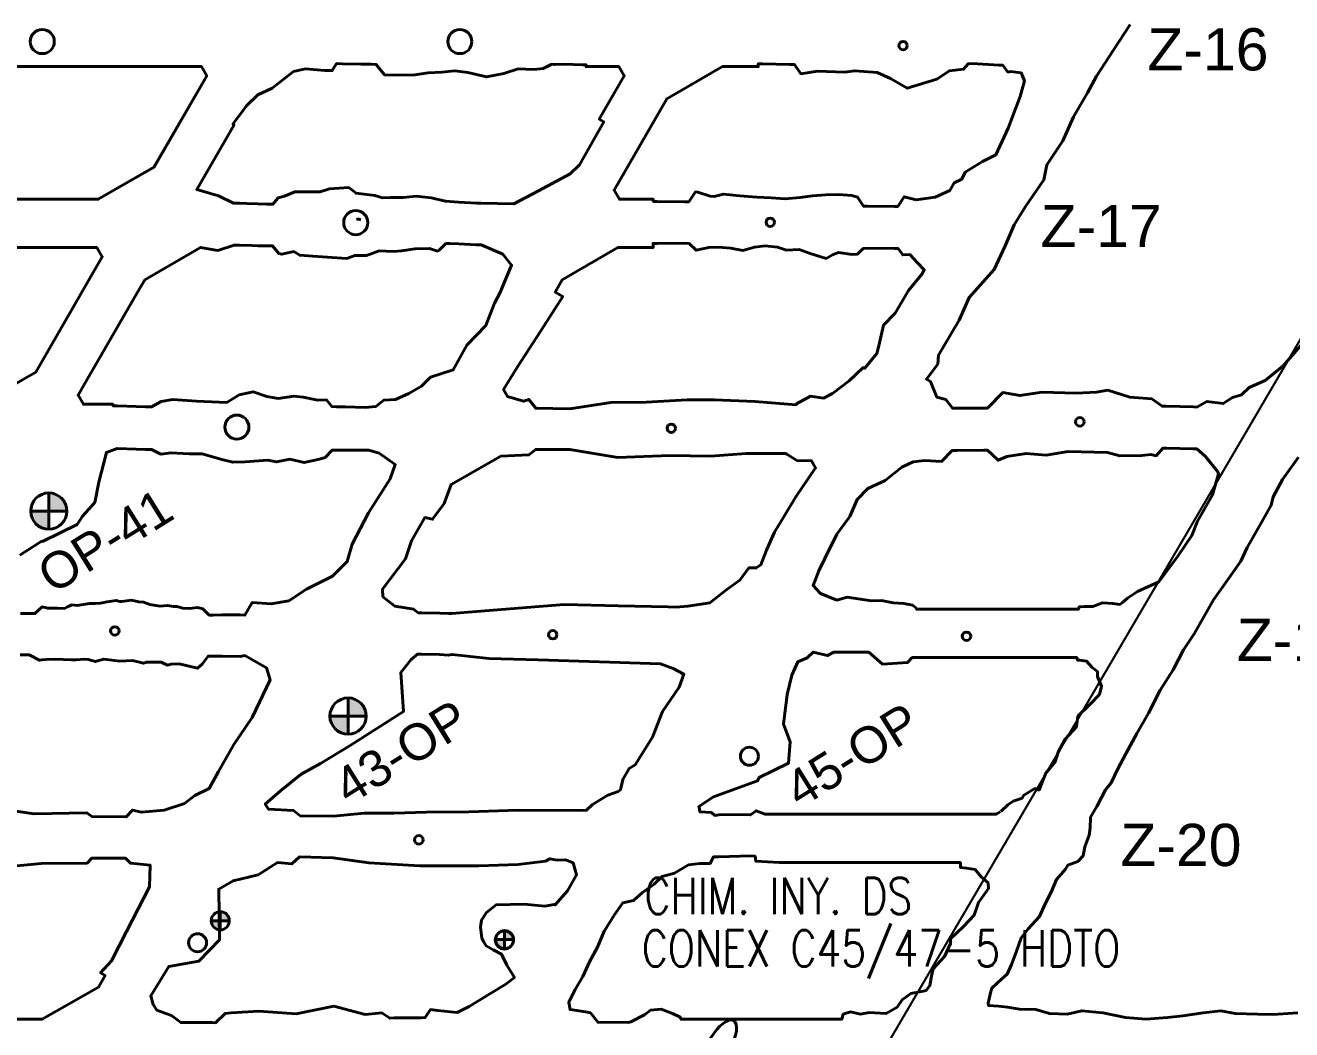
# Model space of a CAD drawing. Header units: millimetres. Extents: x -28 to 1943, y -5245 to 2752.
# Drawn here: x 1528 to 1633.1, y 221.9 to 305.2 of the extents above; entities that cross this region are included whole.
import ezdxf
from ezdxf.enums import TextEntityAlignment as Align

# ---------------------------------------------------------------- set-up
doc = ezdxf.new("R2010")
doc.units = ezdxf.units.MM
doc.linetypes.add('DASHEDX2', pattern=[1.5, 1, -0.5])
doc.layers.add('167', color=10, linetype='Continuous')
doc.styles.add('1-1500', font='romans.shx', dxfattribs={"width": 0.8, "height": 3.75})
doc.styles.add('DG-T1-473 TO 560$0$Standard', font='arial.ttf')

msp = doc.modelspace()

# ---------------------------------------------------------------- hatches: boundary and pattern name
at = {"linetype": 'Continuous', "lineweight": 40}
h = msp.add_hatch(color=7, dxfattribs=at)
h.paths.add_polyline_path([(1531.48, 264.893, 0.4142136), (1529.98, 266.393), (1529.98, 264.893)])
h.paths.add_polyline_path([(1529.98, 264.893), (1528.48, 264.893, 0.4142136), (1529.98, 263.393)])
h = msp.add_hatch(color=7, dxfattribs=at)
h.paths.add_polyline_path([(1556.306, 247.893, 0.4142136), (1554.806, 249.393), (1554.806, 247.893)])
h.paths.add_polyline_path([(1554.806, 247.893), (1553.306, 247.893, 0.4142136), (1554.806, 246.393)])
h = msp.add_hatch(color=3, dxfattribs=at)
h.paths.add_polyline_path([(1544.959, 230.913, 0.4142136), (1544.209, 231.663), (1544.209, 230.913)])
h.paths.add_polyline_path([(1543.459, 230.913, 0.4142136), (1544.209, 230.163), (1544.209, 230.913)])
h = msp.add_hatch(color=3, dxfattribs=at)
h.paths.add_polyline_path([(1544.959, 230.913, 0.4142136), (1544.209, 231.663), (1544.209, 230.913)])
h.paths.add_polyline_path([(1543.459, 230.913, 0.4142136), (1544.209, 230.163), (1544.209, 230.913)])
at = {"lineweight": 40}
h = msp.add_hatch(color=7, dxfattribs=at)
h.paths.add_polyline_path([(1568.544, 229.356, 0.4142136), (1567.794, 230.106), (1567.794, 229.356)])
h.paths.add_polyline_path([(1567.044, 229.356, 0.4142136), (1567.794, 228.606), (1567.794, 229.356)])

# ---------------------------------------------------------------- linework, layer by layer
at = {"color": 7, "linetype": 'Continuous', "lineweight": 40}
for p, q in [((1516.578, 301.748), (1537.343, 301.748)), ((1516.578, 301.748), (1537.343, 301.748)), ((1537.343, 301.748), (1542.641, 301.748)), ((1537.343, 301.748), (1542.641, 301.748)), ((1542.641, 301.748), (1543.081, 300.985)), ((1542.641, 301.748), (1543.081, 300.985)), ((1577.282, 301.748), (1577.722, 300.985)), ((1577.282, 301.748), (1577.722, 300.985)), ((1585.863, 301.748), (1581.241, 299.08)), ((1585.863, 301.748), (1581.241, 299.08)), ((1543.081, 300.987), (1538.712, 293.418)), ((1543.081, 300.987), (1538.712, 293.418)), ((1581.241, 299.08), (1576.871, 291.511)), ((1581.241, 299.08), (1576.871, 291.511)), ((1534.09, 290.75), (1538.712, 293.418)), ((1534.09, 290.75), (1538.712, 293.418)), ((1534.09, 290.748), (1538.712, 293.416)), ((1534.09, 290.748), (1538.712, 293.416)), ((1577.312, 290.75), (1576.871, 291.513)), ((1577.312, 290.75), (1576.871, 291.513)), ((1577.312, 290.748), (1576.871, 291.511)), ((1577.312, 290.748), (1576.871, 291.511)), ((1511.228, 290.748), (1534.09, 290.748)), ((1511.228, 290.748), (1534.09, 290.748)), ((1529.98, 263.393), (1529.98, 266.393)), ((1529.98, 263.393), (1529.98, 266.393)), ((1528.48, 264.893), (1531.48, 264.893)), ((1528.48, 264.893), (1531.48, 264.893)), ((1554.806, 246.393), (1554.806, 249.393)), ((1554.806, 246.393), (1554.806, 249.393)), ((1553.306, 247.893), (1556.306, 247.893)), ((1553.306, 247.893), (1556.306, 247.893))]:
    msp.add_line(p, q, dxfattribs=at)
at = {"color": 3, "lineweight": 40}
msp.add_line((1544.209, 230.163), (1544.209, 231.663), dxfattribs=at)
msp.add_line((1544.209, 230.163), (1544.209, 231.663), dxfattribs=at)
at = {"color": 3, "linetype": 'Continuous', "lineweight": 40}
msp.add_line((1543.459, 230.913), (1544.959, 230.913), dxfattribs=at)
msp.add_line((1543.459, 230.913), (1544.959, 230.913), dxfattribs=at)
at = {"color": 7, "lineweight": 40}
for p, q in [((1567.794, 228.606), (1567.794, 230.106)), ((1567.794, 228.606), (1567.794, 230.106)), ((1567.044, 229.356), (1568.544, 229.356)), ((1567.044, 229.356), (1568.544, 229.356))]:
    msp.add_line(p, q, dxfattribs=at)
at = {"color": 252, "linetype": 'DASHEDX2', "lineweight": 15, "ltscale": 2}
msp.add_lwpolyline([(1733.274, 305.715, -0.0000028), (1749.742, 297.605), (1750.366, 298.769), (1751.6, 298.108), (1750.998, 296.986, -0.0000018), (1761.824, 291.654, -0.1479161), (1769.017, 284.934), (1770.182, 285.547), (1770.834, 284.309), (1769.669, 283.695, -0.2291375), (1769.563, 268.892, -0.0000007), (1767.884, 265.483), (1769.055, 264.906), (1768.437, 263.65), (1767.266, 264.227, -0.0000021), (1761.619, 252.762)], format="xyb", dxfattribs=at)
at = {"lineweight": 40}
for points in [[(1619.689, 305.25), (1618.283, 303.089), (1616.88, 300.966), (1616.135, 299.586), (1614.985, 297.58), (1614.094, 295.589), (1612.766, 293.593), (1612.536, 292.36), (1610.994, 290.138), (1610.06, 288.626), (1609.321, 286.89), (1608.4, 284.915), (1606.338, 282.611), (1605.491, 280.727), (1603.782, 277.815), (1603.728, 277.084), (1602.787, 275.841), (1603.121, 275.649), (1603.641, 274.339), (1604.392, 274.15), (1604.948, 273.414), (1605.274, 273.425), (1607.525, 273.429), (1607.864, 273.427), (1609.119, 274.715), (1610.535, 274.462), (1612.378, 274.749), (1615.194, 274.665), (1616.904, 274.742), (1617.833, 274.904), (1619.654, 274.346), (1621.48, 274.186), (1622.351, 273.585), (1622.666, 273.591), (1624.933, 273.537), (1625.202, 273.516), (1626.045, 273.986), (1627.406, 273.809), (1628.179, 274.298), (1628.932, 274.537), (1629.553, 275.152), (1630.879, 275.711), (1632.363, 276.948), (1633.85, 278.626)], [(1619.689, 305.25), (1618.283, 303.089), (1616.88, 300.966), (1616.135, 299.586), (1614.985, 297.58), (1614.094, 295.589), (1612.766, 293.593), (1612.536, 292.36), (1610.994, 290.138), (1610.06, 288.626), (1609.321, 286.89), (1608.4, 284.915), (1606.338, 282.611), (1605.491, 280.727), (1603.782, 277.815), (1603.728, 277.084), (1602.787, 275.841), (1603.121, 275.649), (1603.641, 274.339), (1604.392, 274.15), (1604.948, 273.414), (1605.274, 273.425), (1607.525, 273.429), (1607.864, 273.427), (1609.119, 274.715), (1610.535, 274.462), (1612.378, 274.749), (1615.194, 274.665), (1616.904, 274.742), (1617.833, 274.904), (1619.654, 274.346), (1621.48, 274.186), (1622.351, 273.585), (1622.666, 273.591), (1624.933, 273.537), (1625.202, 273.516), (1626.045, 273.986), (1627.406, 273.809), (1628.179, 274.298), (1628.932, 274.537), (1629.553, 275.152), (1630.879, 275.711), (1632.363, 276.948), (1633.85, 278.626)], [(1511.959, 299.081), (1516.581, 301.75), (1542.644, 301.75), (1543.081, 300.987), (1542.393, 299.795), (1538.71, 293.415), (1534.09, 290.748), (1511.228, 290.748)], [(1511.959, 299.081), (1516.581, 301.75), (1542.644, 301.75), (1543.081, 300.987), (1542.393, 299.795), (1538.71, 293.415), (1534.09, 290.748), (1511.228, 290.748)], [(1571.9, 301.938), (1572, 301.938), (1572.74, 301.94), (1574.247, 301.905), (1574.551, 301.903), (1574.551, 301.748), (1577.282, 301.748), (1577.722, 300.985), (1575.643, 297.384), (1576.012, 297.171), (1573.993, 293.611), (1573.222, 292.845), (1570.615, 291.459), (1568.561, 290.36), (1565.849, 290.432), (1565.588, 290.432), (1565.488, 290.434), (1563.976, 290.51), (1563.249, 290.557), (1562.88, 290.582), (1561.697, 290.875), (1560.454, 290.997), (1559.399, 290.886), (1558.3, 290.896), (1557.675, 290.88), (1557.041, 291.074), (1555.48, 291.247), (1554.861, 291.723), (1553.271, 291.607), (1552.504, 291.373), (1550.39, 291.377), (1549.538, 291.009), (1548.999, 290.876), (1548.554, 290.332), (1548.053, 290.353), (1547.299, 290.374), (1546.414, 290.408), (1545.792, 290.432), (1545.317, 290.43), (1544.057, 291.033), (1542.262, 291.566), (1545.351, 296.917), (1545.251, 296.975), (1546.384, 298.484), (1547.313, 299.419), (1548.52, 299.966), (1550.282, 301.356), (1551.274, 301.566), (1552.894, 301.435), (1553.501, 301.427), (1553.85, 302), (1554.355, 301.99), (1555.876, 301.964), (1556.616, 301.957), (1556.716, 301.958), (1557.129, 301.931), (1557.841, 301.069), (1558.933, 301.052), (1560.358, 301.065), (1561.448, 301.243), (1562.58, 301.301), (1563.666, 301.391), (1564.741, 301.249), (1566.29, 300.899), (1567.728, 301.18), (1568.928, 301.559), (1570.222, 301.51), (1570.989, 301.59), (1571.7, 301.945), (1571.9, 301.938)], [(1571.9, 301.938), (1572, 301.938), (1572.74, 301.94), (1574.247, 301.905), (1574.551, 301.903), (1574.551, 301.748), (1577.282, 301.748), (1577.722, 300.985), (1575.643, 297.384), (1576.012, 297.171), (1573.993, 293.611), (1573.222, 292.845), (1570.615, 291.459), (1568.561, 290.36), (1565.849, 290.432), (1565.588, 290.432), (1565.488, 290.434), (1563.976, 290.51), (1563.249, 290.557), (1562.88, 290.582), (1561.697, 290.875), (1560.454, 290.997), (1559.399, 290.886), (1558.3, 290.896), (1557.675, 290.88), (1557.041, 291.074), (1555.48, 291.247), (1554.861, 291.723), (1553.271, 291.607), (1552.504, 291.373), (1550.39, 291.377), (1549.538, 291.009), (1548.999, 290.876), (1548.554, 290.332), (1548.053, 290.353), (1547.299, 290.374), (1546.414, 290.408), (1545.792, 290.432), (1545.317, 290.43), (1544.057, 291.033), (1542.262, 291.566), (1545.351, 296.917), (1545.251, 296.975), (1546.384, 298.484), (1547.313, 299.419), (1548.52, 299.966), (1550.282, 301.356), (1551.274, 301.566), (1552.894, 301.435), (1553.501, 301.427), (1553.85, 302), (1554.355, 301.99), (1555.876, 301.964), (1556.616, 301.957), (1556.716, 301.958), (1557.129, 301.931), (1557.841, 301.069), (1558.933, 301.052), (1560.358, 301.065), (1561.448, 301.243), (1562.58, 301.301), (1563.666, 301.391), (1564.741, 301.249), (1566.29, 300.899), (1567.728, 301.18), (1568.928, 301.559), (1570.222, 301.51), (1570.989, 301.59), (1571.7, 301.945), (1571.9, 301.938)], [(1610.558, 299.274), (1610.919, 300.58), (1610.645, 301.227), (1609.746, 301.343), (1609.545, 301.295), (1609.122, 301.86), (1608.813, 301.868), (1606.57, 301.994), (1606.259, 301.99), (1605.861, 301.533), (1604.695, 301.41), (1603.641, 300.704), (1601.175, 299.954), (1599.814, 300.758), (1598.697, 301.272), (1596.855, 301.406), (1595.992, 301.301), (1593.743, 301.368), (1592.367, 301.161), (1591.847, 301.914), (1591.461, 301.916), (1589.227, 301.975), (1588.828, 301.983), (1588.828, 301.748), (1585.863, 301.748), (1581.241, 299.08), (1576.871, 291.511), (1577.312, 290.748), (1580.119, 290.748), (1580.119, 290.565), (1580.455, 290.553), (1582.707, 290.542), (1583.07, 290.546), (1583.624, 291.365), (1583.824, 291.343), (1584.853, 291.001), (1585.167, 290.983), (1585.949, 291.183), (1587.313, 291.047), (1588.721, 290.925), (1589.915, 290.863), (1591.074, 290.774), (1592.319, 290.885), (1593.347, 291.042), (1594.436, 291.116), (1595.507, 291.141), (1596.601, 291.065), (1597.075, 290.924), (1597.571, 290.17), (1597.898, 290.173), (1600.14, 290.145), (1600.415, 290.155), (1600.948, 290.952), (1601.922, 290.714), (1603.51, 290.933), (1604.725, 291.489), (1605.094, 292.118), (1605.708, 292.419), (1606.011, 293.002), (1607.448, 293.881), (1608.532, 294.44), (1609.576, 296.64), (1610.558, 299.274)], [(1610.558, 299.274), (1610.919, 300.58), (1610.645, 301.227), (1609.746, 301.343), (1609.545, 301.295), (1609.122, 301.86), (1608.813, 301.868), (1606.57, 301.994), (1606.259, 301.99), (1605.861, 301.533), (1604.695, 301.41), (1603.641, 300.704), (1601.175, 299.954), (1599.814, 300.758), (1598.697, 301.272), (1596.855, 301.406), (1595.992, 301.301), (1593.743, 301.368), (1592.367, 301.161), (1591.847, 301.914), (1591.461, 301.916), (1589.227, 301.975), (1588.828, 301.983), (1588.828, 301.748), (1585.863, 301.748), (1581.241, 299.08), (1576.871, 291.511), (1577.312, 290.748), (1580.119, 290.748), (1580.119, 290.565), (1580.455, 290.553), (1582.707, 290.542), (1583.07, 290.546), (1583.624, 291.365), (1583.824, 291.343), (1584.853, 291.001), (1585.167, 290.983), (1585.949, 291.183), (1587.313, 291.047), (1588.721, 290.925), (1589.915, 290.863), (1591.074, 290.774), (1592.319, 290.885), (1593.347, 291.042), (1594.436, 291.116), (1595.507, 291.141), (1596.601, 291.065), (1597.075, 290.924), (1597.571, 290.17), (1597.898, 290.173), (1600.14, 290.145), (1600.415, 290.155), (1600.948, 290.952), (1601.922, 290.714), (1603.51, 290.933), (1604.725, 291.489), (1605.094, 292.118), (1605.708, 292.419), (1606.011, 293.002), (1607.448, 293.881), (1608.532, 294.44), (1609.576, 296.64), (1610.558, 299.274)], [(1537.94, 284.08), (1537.308, 282.985), (1532.893, 275.338), (1532.416, 274.512), (1532.857, 273.748), (1535.307, 273.748), (1535.307, 273.619), (1535.646, 273.607), (1535.307, 273.619), (1535.646, 273.607), (1537.236, 273.556), (1537.997, 273.534), (1538.505, 273.53), (1539.31, 273.985), (1540.262, 274.157), (1542.222, 274.007), (1544.763, 273.905), (1545.784, 274.523), (1546.942, 274.766), (1548.065, 274.405), (1548.999, 274.23), (1550.314, 274.415), (1551.084, 274.334), (1552.287, 274.079), (1553.02, 274.104), (1553.462, 273.551), (1553.851, 273.545), (1554.595, 273.527), (1556.213, 273.492), (1557.105, 273.553), (1557.783, 274.099), (1558.735, 274.136), (1559.85, 274.653), (1560.893, 275.236), (1561.651, 276.002), (1563.535, 276.592), (1564.663, 278.661), (1566.23, 280.29), (1566.967, 282.143), (1567.387, 282.953), (1568.371, 285.284), (1567.641, 286.204), (1565.858, 286.972), (1565.521, 286.959), (1565.421, 286.961), (1564.005, 287.045), (1563.258, 287.083), (1562.924, 287.074), (1562.372, 286.515), (1562.214, 286.454), (1561.565, 286.675), (1561.564, 286.676), (1560.371, 286.63), (1559.228, 286.469), (1558.554, 286.429), (1557.401, 286.481), (1556.34, 286.087), (1555.372, 286.095), (1554.704, 285.849), (1551.876, 286.03), (1550.795, 286.109), (1550.323, 286.415), (1549.309, 286.195), (1549.067, 286.24), (1548.552, 286.878), (1548.042, 286.876), (1547.316, 286.9), (1546.856, 286.908), (1545.815, 286.948), (1545.352, 286.952), (1543.993, 286.51), (1542.562, 286.75), (1537.94, 284.081)], [(1537.94, 284.08), (1537.308, 282.985), (1532.893, 275.338), (1532.416, 274.512), (1532.857, 273.748), (1535.307, 273.748), (1535.307, 273.619), (1535.646, 273.607), (1535.307, 273.619), (1535.646, 273.607), (1537.236, 273.556), (1537.997, 273.534), (1538.505, 273.53), (1539.31, 273.985), (1540.262, 274.157), (1542.222, 274.007), (1544.763, 273.905), (1545.784, 274.523), (1546.942, 274.766), (1548.065, 274.405), (1548.999, 274.23), (1550.314, 274.415), (1551.084, 274.334), (1552.287, 274.079), (1553.02, 274.104), (1553.462, 273.551), (1553.851, 273.545), (1554.595, 273.527), (1556.213, 273.492), (1557.105, 273.553), (1557.783, 274.099), (1558.735, 274.136), (1559.85, 274.653), (1560.893, 275.236), (1561.651, 276.002), (1563.535, 276.592), (1564.663, 278.661), (1566.23, 280.29), (1566.967, 282.143), (1567.387, 282.953), (1568.371, 285.284), (1567.641, 286.204), (1565.858, 286.972), (1565.521, 286.959), (1565.421, 286.961), (1564.005, 287.045), (1563.258, 287.083), (1562.924, 287.074), (1562.372, 286.515), (1562.214, 286.454), (1561.565, 286.675), (1561.564, 286.676), (1560.371, 286.63), (1559.228, 286.469), (1558.554, 286.429), (1557.401, 286.481), (1556.34, 286.087), (1555.372, 286.095), (1554.704, 285.849), (1551.876, 286.03), (1550.795, 286.109), (1550.323, 286.415), (1549.309, 286.195), (1549.067, 286.24), (1548.552, 286.878), (1548.042, 286.876), (1547.316, 286.9), (1546.856, 286.908), (1545.815, 286.948), (1545.352, 286.952), (1543.993, 286.51), (1542.562, 286.75), (1537.94, 284.081)], [(1585.192, 274.106), (1588.554, 273.988), (1585.192, 274.106), (1582.947, 274.118), (1579.541, 273.934), (1576.618, 273.885), (1573.203, 273.382), (1570.375, 273.424), (1569.798, 274.146), (1569.371, 273.993), (1568.04, 274.381), (1567.703, 274.971), (1568.866, 276.844), (1570.806, 279.848), (1572.621, 282.687), (1571.988, 283.053), (1572.581, 284.081), (1577.199, 286.748), (1580.105, 286.748), (1580.105, 287.087), (1580.479, 287.082), (1582.729, 287.095), (1583.108, 287.079), (1583.68, 286.527), (1584.737, 286.742), (1585.498, 286.775), (1586.561, 286.69), (1587.564, 286.512), (1588.516, 286.782), (1589.403, 286.878), (1590.429, 286.774), (1591.169, 286.52), (1592.237, 286.581), (1593.147, 286.259), (1594.478, 285.84), (1595.052, 286.176), (1595.48, 286.325), (1596.611, 286.17), (1597.062, 286.196), (1597.546, 286.661), (1597.88, 286.686), (1600.135, 286.666), (1600.446, 286.657), (1600.825, 286.137), (1601.408, 286.159), (1602.049, 285.486), (1602.603, 284.908), (1602.42, 284.562), (1601.286, 283.175), (1600.193, 281.305), (1599.215, 280.308), (1598.848, 278.594), (1598.672, 277.968), (1597.646, 276.725), (1597.53, 276.795), (1596.374, 275.695), (1594.983, 274.644), (1594.234, 274.266), (1593.154, 274.414), (1592.01, 273.795), (1591.966, 273.714), (1588.554, 273.988)], [(1585.192, 274.106), (1588.554, 273.988), (1585.192, 274.106), (1582.947, 274.118), (1579.541, 273.934), (1576.618, 273.885), (1573.203, 273.382), (1570.375, 273.424), (1569.798, 274.146), (1569.371, 273.993), (1568.04, 274.381), (1567.703, 274.971), (1568.866, 276.844), (1570.806, 279.848), (1572.621, 282.687), (1571.988, 283.053), (1572.581, 284.081), (1577.199, 286.748), (1580.105, 286.748), (1580.105, 287.087), (1580.479, 287.082), (1582.729, 287.095), (1583.108, 287.079), (1583.68, 286.527), (1584.737, 286.742), (1585.498, 286.775), (1586.561, 286.69), (1587.564, 286.512), (1588.516, 286.782), (1589.403, 286.878), (1590.429, 286.774), (1591.169, 286.52), (1592.237, 286.581), (1593.147, 286.259), (1594.478, 285.84), (1595.052, 286.176), (1595.48, 286.325), (1596.611, 286.17), (1597.062, 286.196), (1597.546, 286.661), (1597.88, 286.686), (1600.135, 286.666), (1600.446, 286.657), (1600.825, 286.137), (1601.408, 286.159), (1602.049, 285.486), (1602.603, 284.908), (1602.42, 284.562), (1601.286, 283.175), (1600.193, 281.305), (1599.215, 280.308), (1598.848, 278.594), (1598.672, 277.968), (1597.646, 276.725), (1597.53, 276.795), (1596.374, 275.695), (1594.983, 274.644), (1594.234, 274.266), (1593.154, 274.414), (1592.01, 273.795), (1591.966, 273.714), (1588.554, 273.988)], [(1508.204, 286.748), (1533.98, 286.748), (1534.421, 285.985), (1528.897, 276.416), (1524.275, 273.748)], [(1508.204, 286.748), (1533.98, 286.748), (1534.421, 285.985), (1528.897, 276.416), (1524.275, 273.748)], [(1527.582, 261.246), (1529.358, 262.381), (1529.513, 262.402), (1532.345, 263.788), (1532.771, 264.48), (1533.793, 265.609), (1534.138, 267.302), (1534.76, 269.749), (1535.648, 270.081), (1537.234, 270.029), (1537.994, 270.01), (1538.496, 270.004), (1539.277, 269.621), (1540.121, 269.711), (1541.628, 269.64), (1542.716, 269.641), (1544.329, 269.172), (1545.238, 268.934), (1546.269, 268.962), (1548.154, 269.108), (1548.87, 268.97), (1549.971, 269.189), (1551.177, 268.91), (1552.449, 269.183), (1552.91, 269.34), (1553.495, 269.946), (1553.892, 269.954), (1554.659, 269.955), (1556.243, 269.941)], [(1527.582, 261.246), (1529.358, 262.381), (1529.513, 262.402), (1532.345, 263.788), (1532.771, 264.48), (1533.793, 265.609), (1534.138, 267.302), (1534.76, 269.749), (1535.648, 270.081), (1537.234, 270.029), (1537.994, 270.01), (1538.496, 270.004), (1539.277, 269.621), (1540.121, 269.711), (1541.628, 269.64), (1542.716, 269.641), (1544.329, 269.172), (1545.238, 268.934), (1546.269, 268.962), (1548.154, 269.108), (1548.87, 268.97), (1549.971, 269.189), (1551.177, 268.91), (1552.449, 269.183), (1552.91, 269.34), (1553.495, 269.946), (1553.892, 269.954), (1554.659, 269.955), (1556.243, 269.941)], [(1556.243, 269.94), (1556.521, 269.941), (1557.379, 269.69), (1558.722, 268.752), (1558.294, 267.578), (1556.514, 264.744), (1555.139, 262.148), (1554.741, 260.704), (1553.518, 259.502), (1551.361, 258.412), (1549.881, 257.455), (1548.439, 257.198), (1546.841, 257.3), (1546.232, 256.259), (1545.85, 256.281), (1544.346, 256.285), (1543.616, 256.26), (1543.275, 256.26), (1542.77, 256.791), (1542.552, 256.847), (1542.33, 256.891), (1541.661, 256.8), (1541.089, 256.851), (1540.595, 256.98), (1540.321, 256.981), (1539.822, 257.072), (1539.211, 257.002), (1538.874, 257.066), (1538.367, 257.146), (1537.832, 257.336), (1537.442, 257.356), (1536.831, 257.491), (1536.009, 257.4), (1535.865, 257.402), (1535.579, 257.479), (1534.82, 257.365), (1534.274, 257.244), (1533.869, 257.227), (1533.576, 257.213), (1533.368, 257.226), (1532.345, 257.063), (1531.882, 257.11), (1531.537, 256.938), (1531.277, 256.812), (1530.702, 256.837), (1529.903, 256.85), (1529.427, 256.949), (1528.83, 256.397), (1528.406, 256.402), (1527.646, 256.393)], [(1556.243, 269.94), (1556.521, 269.941), (1557.379, 269.69), (1558.722, 268.752), (1558.294, 267.578), (1556.514, 264.744), (1555.139, 262.148), (1554.741, 260.704), (1553.518, 259.502), (1551.361, 258.412), (1549.881, 257.455), (1548.439, 257.198), (1546.841, 257.3), (1546.232, 256.259), (1545.85, 256.281), (1544.346, 256.285), (1543.616, 256.26), (1543.275, 256.26), (1542.77, 256.791), (1542.552, 256.847), (1542.33, 256.891), (1541.661, 256.8), (1541.089, 256.851), (1540.595, 256.98), (1540.321, 256.981), (1539.822, 257.072), (1539.211, 257.002), (1538.874, 257.066), (1538.367, 257.146), (1537.832, 257.336), (1537.442, 257.356), (1536.831, 257.491), (1536.009, 257.4), (1535.865, 257.402), (1535.579, 257.479), (1534.82, 257.365), (1534.274, 257.244), (1533.869, 257.227), (1533.576, 257.213), (1533.368, 257.226), (1532.345, 257.063), (1531.882, 257.11), (1531.537, 256.938), (1531.277, 256.812), (1530.702, 256.837), (1529.903, 256.85), (1529.427, 256.949), (1528.83, 256.397), (1528.406, 256.402), (1527.646, 256.393)], [(1633.591, 223.291), (1631.533, 223.154), (1630.234, 223.159), (1628.383, 223.218), (1627.207, 223.452), (1625.742, 223.274), (1624.042, 223.023), (1622.794, 222.899), (1621.018, 222.763), (1619.294, 222.891), (1617.431, 223.287), (1615.672, 223.457), (1614.447, 223.178), (1612.991, 223.218), (1611.855, 223.545), (1610.51, 223.584), (1609.496, 223.741), (1608.761, 223.834), (1607.934, 223.882), (1607.9, 224.093), (1608.138, 225.048), (1608.204, 225.319), (1609.031, 226.102), (1609.488, 226.49), (1609.851, 227.299), (1610.24, 228.314), (1610.643, 229.511), (1611.225, 230.239), (1612.154, 231.266), (1612.636, 232.312), (1613.134, 233.287), (1613.574, 234.345), (1614.315, 235.198), (1614.518, 235.526), (1615.335, 235.826), (1615.776, 236.306), (1615.912, 237.061), (1616.285, 238.028), (1616.371, 238.61), (1616.407, 239.521), (1616.926, 240.382), (1617.65, 241.774), (1618.101, 242.366), (1618.684, 243.571), (1619.353, 244.808), (1620.245, 246.444), (1621.214, 248.141), (1622.176, 250.048), (1623.26, 251.716), (1624.109, 253.398), (1625, 254.711), (1626.59, 257.522), (1627.807, 259.233), (1628.876, 260.725), (1629.401, 261.86), (1630.618, 263.991), (1631.394, 265.369), (1631.553, 266.074), (1632.323, 267.507), (1633.643, 269.357)], [(1633.591, 223.291), (1631.533, 223.154), (1630.234, 223.159), (1628.383, 223.218), (1627.207, 223.452), (1625.742, 223.274), (1624.042, 223.023), (1622.794, 222.899), (1621.018, 222.763), (1619.294, 222.891), (1617.431, 223.287), (1615.672, 223.457), (1614.447, 223.178), (1612.991, 223.218), (1611.855, 223.545), (1610.51, 223.584), (1609.496, 223.741), (1608.761, 223.834), (1607.934, 223.882), (1607.9, 224.093), (1608.138, 225.048), (1608.204, 225.319), (1609.031, 226.102), (1609.488, 226.49), (1609.851, 227.299), (1610.24, 228.314), (1610.643, 229.511), (1611.225, 230.239), (1612.154, 231.266), (1612.636, 232.312), (1613.134, 233.287), (1613.574, 234.345), (1614.315, 235.198), (1614.518, 235.526), (1615.335, 235.826), (1615.776, 236.306), (1615.912, 237.061), (1616.285, 238.028), (1616.371, 238.61), (1616.407, 239.521), (1616.926, 240.382), (1617.65, 241.774), (1618.101, 242.366), (1618.684, 243.571), (1619.353, 244.808), (1620.245, 246.444), (1621.214, 248.141), (1622.176, 250.048), (1623.26, 251.716), (1624.109, 253.398), (1625, 254.711), (1626.59, 257.522), (1627.807, 259.233), (1628.876, 260.725), (1629.401, 261.86), (1630.618, 263.991), (1631.394, 265.369), (1631.553, 266.074), (1632.323, 267.507), (1633.643, 269.357)], [(1608.957, 239.99), (1609.539, 240.528), (1609.983, 240.838), (1610.72, 241.095), (1610.868, 241.337), (1611.789, 241.881), (1612.126, 241.756), (1612.421, 242.466), (1612.679, 243.163), (1613.467, 244.1), (1613.711, 244.906), (1614.305, 245.97), (1615.226, 246.991), (1615.347, 247.871), (1616.326, 248.864), (1617.128, 249.684), (1617.315, 250.366), (1616.967, 251.178), (1616.963, 251.588), (1616.536, 251.932), (1616.068, 252.445), (1615.483, 252.534), (1615.304, 252.534), (1615.265, 252.748), (1601.614, 252.748), (1601.209, 252.321), (1599.134, 252.203), (1598.016, 253.19), (1597.739, 253.185), (1595.488, 253.187), (1595.105, 253.188), (1594.575, 252.903), (1593.389, 253.199), (1592.898, 252.713), (1592.118, 252.377), (1591.606, 251.289), (1591.225, 249.673), (1590.919, 247.231), (1591.486, 245.749), (1591.335, 243.979), (1588.921, 242.795), (1588.784, 242.513), (1585.127, 241.206), (1583.893, 240.388), (1583.922, 240.358), (1584.001, 239.956), (1584.942, 239.888), (1585.232, 239.659), (1585.561, 239.706), (1587.814, 239.725), (1588.189, 239.692), (1588.654, 240.046), (1589.396, 239.748), (1597.965, 239.748), (1600.213, 239.748), (1608.568, 239.748), (1608.905, 239.943)], [(1608.957, 239.99), (1609.539, 240.528), (1609.983, 240.838), (1610.72, 241.095), (1610.868, 241.337), (1611.789, 241.881), (1612.126, 241.756), (1612.421, 242.466), (1612.679, 243.163), (1613.467, 244.1), (1613.711, 244.906), (1614.305, 245.97), (1615.226, 246.991), (1615.347, 247.871), (1616.326, 248.864), (1617.128, 249.684), (1617.315, 250.366), (1616.967, 251.178), (1616.963, 251.588), (1616.536, 251.932), (1616.068, 252.445), (1615.483, 252.534), (1615.304, 252.534), (1615.265, 252.748), (1601.614, 252.748), (1601.209, 252.321), (1599.134, 252.203), (1598.016, 253.19), (1597.739, 253.185), (1595.488, 253.187), (1595.105, 253.188), (1594.575, 252.903), (1593.389, 253.199), (1592.898, 252.713), (1592.118, 252.377), (1591.606, 251.289), (1591.225, 249.673), (1590.919, 247.231), (1591.486, 245.749), (1591.335, 243.979), (1588.921, 242.795), (1588.784, 242.513), (1585.127, 241.206), (1583.893, 240.388), (1583.922, 240.358), (1584.001, 239.956), (1584.942, 239.888), (1585.232, 239.659), (1585.561, 239.706), (1587.814, 239.725), (1588.189, 239.692), (1588.654, 240.046), (1589.396, 239.748), (1597.965, 239.748), (1600.213, 239.748), (1608.568, 239.748), (1608.905, 239.943)], [(1527.6, 252.968), (1528.359, 252.968), (1529.222, 252.516), (1529.423, 252.555), (1529.773, 252.591), (1530.503, 252.624), (1531.878, 252.55), (1532.042, 252.564), (1532.214, 252.568), (1532.976, 252.609), (1533.246, 252.593), (1533.868, 252.406), (1534.136, 252.488), (1534.553, 252.607), (1535.866, 252.455), (1536.914, 252.509), (1537.833, 252.269), (1538.104, 252.374), (1539.314, 252.362), (1539.821, 252.118), (1540.122, 252.207), (1540.801, 252.228), (1542.33, 251.861), (1542.705, 252.183), (1543.208, 252.867), (1543.61, 252.867), (1544.37, 252.848), (1545.854, 252.833), (1546.258, 252.904), (1548.043, 251.888), (1548.336, 250.891), (1546.861, 247.777), (1545.341, 245.523), (1544.049, 243.306), (1543.283, 241.872), (1542.107, 241.301), (1541.227, 240.643), (1539.559, 240.082), (1537.662, 239.913), (1536.933, 240.099), (1536.412, 239.532), (1533.563, 239.561), (1533.128, 239.869), (1528.757, 239.793), (1524.966, 240.337)], [(1527.6, 252.968), (1528.359, 252.968), (1529.222, 252.516), (1529.423, 252.555), (1529.773, 252.591), (1530.503, 252.624), (1531.878, 252.55), (1532.042, 252.564), (1532.214, 252.568), (1532.976, 252.609), (1533.246, 252.593), (1533.868, 252.406), (1534.136, 252.488), (1534.553, 252.607), (1535.866, 252.455), (1536.914, 252.509), (1537.833, 252.269), (1538.104, 252.374), (1539.314, 252.362), (1539.821, 252.118), (1540.122, 252.207), (1540.801, 252.228), (1542.33, 251.861), (1542.705, 252.183), (1543.208, 252.867), (1543.61, 252.867), (1544.37, 252.848), (1545.854, 252.833), (1546.258, 252.904), (1548.043, 251.888), (1548.336, 250.891), (1546.861, 247.777), (1545.341, 245.523), (1544.049, 243.306), (1543.283, 241.872), (1542.107, 241.301), (1541.227, 240.643), (1539.559, 240.082), (1537.662, 239.913), (1536.933, 240.099), (1536.412, 239.532), (1533.563, 239.561), (1533.128, 239.869), (1528.757, 239.793), (1524.966, 240.337)], [(1526.159, 235.375), (1529.364, 235.67), (1533.157, 235.705), (1533.564, 236.112), (1536.334, 236.099), (1536.772, 235.689), (1538.386, 235.534), (1538.343, 233.737), (1536.438, 230.023), (1535.193, 227.582), (1534.273, 226.605), (1534.653, 226.386), (1534.093, 225.416), (1529.421, 222.748), (1523.056, 222.748)], [(1526.159, 235.375), (1529.364, 235.67), (1533.157, 235.705), (1533.564, 236.112), (1536.334, 236.099), (1536.772, 235.689), (1538.386, 235.534), (1538.343, 233.737), (1536.438, 230.023), (1535.193, 227.582), (1534.273, 226.605), (1534.653, 226.386), (1534.093, 225.416), (1529.421, 222.748), (1523.056, 222.748)], [(1579.391, 223.127), (1578.277, 222.532), (1578.076, 222.484), (1575.861, 222.495), (1575.546, 222.488), (1574.915, 223.27), (1574.514, 223.377), (1573.222, 223.545), (1573.133, 224.149), (1573.124, 224.171), (1573.637, 225.216), (1574.29, 226.298), (1574.835, 227.518), (1575.489, 228.723), (1576.063, 230.052), (1576.069, 230.073), (1576.874, 231.373), (1577.587, 232.405), (1578.492, 232.59), (1579.242, 233.258), (1580.198, 233.954), (1580.854, 234.591), (1581.899, 234.871), (1583.052, 235.541), (1583.997, 235.659), (1584.837, 235.678), (1585.119, 236.214), (1585.565, 236.212), (1588.207, 236.292), (1588.568, 236.266), (1588.642, 235.853), (1590.56, 235.748), (1590.571, 235.748), (1597.965, 235.748), (1605.602, 235.748), (1605.602, 235.342), (1606.107, 235.287), (1606.827, 235.154), (1607.336, 234.555), (1607.892, 234.058), (1607.943, 233.6), (1607.09, 232.435), (1606.737, 231.382), (1605.86, 230.453), (1604.772, 229.414), (1604.794, 229.037), (1604.277, 227.947), (1603.351, 226.94), (1603.196, 226.318), (1603.07, 225.545), (1602.75, 225.136), (1602.38, 225.049), (1601.494, 224.879), (1600.76, 224.373), (1600.357, 223.764), (1599.442, 223.216), (1598.048, 223.306), (1597.32, 223.175), (1596.488, 223.353), (1596.041, 223.235), (1595.884, 223.161), (1595.76, 222.748), (1589.292, 222.748), (1582.431, 222.748), (1582.345, 222.92), (1581.715, 223.235), (1580.782, 223.572), (1579.905, 223.516), (1579.389, 223.126)], [(1579.391, 223.127), (1578.277, 222.532), (1578.076, 222.484), (1575.861, 222.495), (1575.546, 222.488), (1574.915, 223.27), (1574.514, 223.377), (1573.222, 223.545), (1573.133, 224.149), (1573.124, 224.171), (1573.637, 225.216), (1574.29, 226.298), (1574.835, 227.518), (1575.489, 228.723), (1576.063, 230.052), (1576.069, 230.073), (1576.874, 231.373), (1577.587, 232.405), (1578.492, 232.59), (1579.242, 233.258), (1580.198, 233.954), (1580.854, 234.591), (1581.899, 234.871), (1583.052, 235.541), (1583.997, 235.659), (1584.837, 235.678), (1585.119, 236.214), (1585.565, 236.212), (1588.207, 236.292), (1588.568, 236.266), (1588.642, 235.853), (1590.56, 235.748), (1590.571, 235.748), (1597.965, 235.748), (1605.602, 235.748), (1605.602, 235.342), (1606.107, 235.287), (1606.827, 235.154), (1607.336, 234.555), (1607.892, 234.058), (1607.943, 233.6), (1607.09, 232.435), (1606.737, 231.382), (1605.86, 230.453), (1604.772, 229.414), (1604.794, 229.037), (1604.277, 227.947), (1603.351, 226.94), (1603.196, 226.318), (1603.07, 225.545), (1602.75, 225.136), (1602.38, 225.049), (1601.494, 224.879), (1600.76, 224.373), (1600.357, 223.764), (1599.442, 223.216), (1598.048, 223.306), (1597.32, 223.175), (1596.488, 223.353), (1596.041, 223.235), (1595.884, 223.161), (1595.76, 222.748), (1589.292, 222.748), (1582.431, 222.748), (1582.345, 222.92), (1581.715, 223.235), (1580.782, 223.572), (1579.905, 223.516), (1579.389, 223.126)]]:
    msp.add_lwpolyline(points, dxfattribs=at)
for points in [[(1560.632, 256.457), (1560.245, 256.761), (1558.697, 257.005), (1557.701, 257.789), (1557.655, 258.415), (1559.572, 260.932), (1560.065, 262.428), (1561.171, 264.349), (1561.821, 264.21), (1562.78, 265.528), (1563.372, 267.089), (1567.47, 269.436), (1569.794, 269.546), (1570.371, 270.007), (1573.195, 270.003), (1577.183, 269.322), (1581.489, 269.492), (1584.865, 269.453), (1587.819, 269.675), (1591.082, 269.652), (1591.204, 269.621), (1592.03, 269.092), (1593.24, 269.063), (1593.59, 268.476), (1591.951, 266.079), (1590.178, 263.149), (1589.516, 261.644), (1589.053, 260.437), (1588.663, 260.179), (1588.052, 260.184), (1587.296, 259.152), (1586.238, 258.39), (1584.829, 257.284), (1583.005, 256.997), (1581.994, 256.93), (1581.37, 256.943), (1577.215, 257.033), (1572.747, 257.144), (1563.395, 256.386), (1563.158, 256.401), (1562.412, 256.421), (1560.926, 256.457)], [(1560.632, 256.457), (1560.245, 256.761), (1558.697, 257.005), (1557.701, 257.789), (1557.655, 258.415), (1559.572, 260.932), (1560.065, 262.428), (1561.171, 264.349), (1561.821, 264.21), (1562.78, 265.528), (1563.372, 267.089), (1567.47, 269.436), (1569.794, 269.546), (1570.371, 270.007), (1573.195, 270.003), (1577.183, 269.322), (1581.489, 269.492), (1584.865, 269.453), (1587.819, 269.675), (1591.082, 269.652), (1591.204, 269.621), (1592.03, 269.092), (1593.24, 269.063), (1593.59, 268.476), (1591.951, 266.079), (1590.178, 263.149), (1589.516, 261.644), (1589.053, 260.437), (1588.663, 260.179), (1588.052, 260.184), (1587.296, 259.152), (1586.238, 258.39), (1584.829, 257.284), (1583.005, 256.997), (1581.994, 256.93), (1581.37, 256.943), (1577.215, 257.033), (1572.747, 257.144), (1563.395, 256.386), (1563.158, 256.401), (1562.412, 256.421), (1560.926, 256.457)], [(1601.959, 256.84), (1601.631, 257.101), (1600.914, 257.229), (1600.018, 257.276), (1599.059, 257.475), (1598.226, 257.444), (1596.197, 257.739), (1595.343, 257.508), (1594.003, 258.043), (1593.388, 258.722), (1593.866, 259.947), (1594.356, 260.952), (1595.361, 262.976), (1596.429, 264.442), (1597.026, 265.849), (1597.918, 266.771), (1599.37, 267.434), (1600.735, 268.538), (1601.679, 268.965), (1602.665, 269.077), (1604.037, 269.006), (1604.93, 269.927), (1605.296, 269.926), (1607.551, 269.939), (1607.849, 269.937), (1608.724, 269.111), (1609.461, 269.425), (1611.059, 269.668), (1612.725, 269.539), (1614.546, 269.823), (1617.813, 269.76), (1618.821, 269.459), (1620.657, 269.495), (1621.406, 269.571), (1621.834, 269.475), (1622.393, 270.098), (1622.688, 270.102), (1624.921, 270.06), (1625.221, 270.051), (1625.947, 269.42), (1626.945, 268.159), (1627.025, 267.967), (1626.511, 266.233), (1625.258, 264.055), (1624.797, 262.852), (1623.639, 261.143), (1622.061, 259.014), (1620.286, 258.211), (1619.468, 257.664), (1619.051, 257.316), (1618.814, 257.154), (1618.258, 257.223), (1617.376, 257.271), (1616.574, 256.977), (1615.871, 256.986), (1615.459, 256.954), (1615.387, 256.748), (1610.324, 256.748), (1601.972, 256.748)], [(1601.959, 256.84), (1601.631, 257.101), (1600.914, 257.229), (1600.018, 257.276), (1599.059, 257.475), (1598.226, 257.444), (1596.197, 257.739), (1595.343, 257.508), (1594.003, 258.043), (1593.388, 258.722), (1593.866, 259.947), (1594.356, 260.952), (1595.361, 262.976), (1596.429, 264.442), (1597.026, 265.849), (1597.918, 266.771), (1599.37, 267.434), (1600.735, 268.538), (1601.679, 268.965), (1602.665, 269.077), (1604.037, 269.006), (1604.93, 269.927), (1605.296, 269.926), (1607.551, 269.939), (1607.849, 269.937), (1608.724, 269.111), (1609.461, 269.425), (1611.059, 269.668), (1612.725, 269.539), (1614.546, 269.823), (1617.813, 269.76), (1618.821, 269.459), (1620.657, 269.495), (1621.406, 269.571), (1621.834, 269.475), (1622.393, 270.098), (1622.688, 270.102), (1624.921, 270.06), (1625.221, 270.051), (1625.947, 269.42), (1626.945, 268.159), (1627.025, 267.967), (1626.511, 266.233), (1625.258, 264.055), (1624.797, 262.852), (1623.639, 261.143), (1622.061, 259.014), (1620.286, 258.211), (1619.468, 257.664), (1619.051, 257.316), (1618.814, 257.154), (1618.258, 257.223), (1617.376, 257.271), (1616.574, 256.977), (1615.871, 256.986), (1615.459, 256.954), (1615.387, 256.748), (1610.324, 256.748), (1601.972, 256.748)], [(1550.829, 239.606), (1550.279, 240.068), (1548.214, 240.169), (1547.941, 240.577), (1549.215, 241.679), (1550.906, 243.075), (1552.515, 243.952), (1554.976, 245.446), (1559.403, 248.267), (1559.182, 251.503), (1560.034, 252.573), (1560.576, 253.029), (1560.905, 253.023), (1562.389, 253.002), (1563.144, 252.953), (1563.432, 252.985), (1566.493, 252.664), (1570.585, 252.56), (1580.733, 252.21), (1581.787, 251.837), (1582.668, 251.364), (1582.278, 250.292), (1580.898, 248.263), (1580.061, 246.13), (1578.622, 243.857), (1578.121, 243.556), (1577.588, 242.639), (1577.4, 241.775), (1577.214, 241.625), (1576.359, 241.338), (1575.089, 240.557), (1574.593, 240.081), (1574.145, 240.05), (1568.913, 240.095), (1564.834, 239.96), (1561.321, 239.912), (1558.618, 239.839), (1556.137, 239.836), (1553.601, 239.587)], [(1550.829, 239.606), (1550.279, 240.068), (1548.214, 240.169), (1547.941, 240.577), (1549.215, 241.679), (1550.906, 243.075), (1552.515, 243.952), (1554.976, 245.446), (1559.403, 248.267), (1559.182, 251.503), (1560.034, 252.573), (1560.576, 253.029), (1560.905, 253.023), (1562.389, 253.002), (1563.144, 252.953), (1563.432, 252.985), (1566.493, 252.664), (1570.585, 252.56), (1580.733, 252.21), (1581.787, 251.837), (1582.668, 251.364), (1582.278, 250.292), (1580.898, 248.263), (1580.061, 246.13), (1578.622, 243.857), (1578.121, 243.556), (1577.588, 242.639), (1577.4, 241.775), (1577.214, 241.625), (1576.359, 241.338), (1575.089, 240.557), (1574.593, 240.081), (1574.145, 240.05), (1568.913, 240.095), (1564.834, 239.96), (1561.321, 239.912), (1558.618, 239.839), (1556.137, 239.836), (1553.601, 239.587)], [(1541.252, 222.483), (1543.511, 222.474), (1543.824, 222.465), (1544.624, 223.239), (1545.114, 223.288), (1547.409, 223.412), (1550.503, 223.199), (1553.634, 223.828), (1556.24, 223.147), (1557.622, 223.272), (1558.259, 222.834), (1558.63, 222.854), (1560.873, 222.869), (1561.194, 222.885), (1561.635, 223.555), (1562.232, 223.473), (1563.861, 223.299), (1564.866, 223.811), (1566.566, 224.86), (1567.899, 225.65), (1568.614, 226.207), (1568.614, 226.207), (1567.982, 227.245), (1567.522, 228.146), (1566.845, 228.499), (1566.273, 228.831), (1566.04, 229.196), (1565.908, 229.477), (1565.792, 230.392), (1565.89, 230.953), (1566.288, 231.6), (1567.096, 232.245), (1569.409, 232.286), (1571.128, 232.137), (1571.897, 232.27), (1571.98, 232.23), (1573.008, 233.392), (1573.758, 234.719), (1573.482, 235.713), (1572.845, 235.969), (1572.15, 235.939), (1571.544, 236.057), (1571.185, 235.867), (1568.912, 235.569), (1565.657, 235.471), (1560.771, 235.475), (1556.54, 235.719), (1553.571, 236.148), (1550.78, 236.22), (1550.147, 235.625), (1548.952, 235.735), (1547.344, 234.724), (1545.274, 234.239), (1544.086, 233.548), (1544.155, 229.326), (1542.423, 227.563), (1539.948, 227.131), (1538.444, 224.685), (1538.63, 223.961), (1538.949, 223.492), (1539.696, 223.215), (1540.17, 223.051), (1540.944, 222.472)], [(1541.252, 222.483), (1543.511, 222.474), (1543.824, 222.465), (1544.624, 223.239), (1545.114, 223.288), (1547.409, 223.412), (1550.503, 223.199), (1553.634, 223.828), (1556.24, 223.147), (1557.622, 223.272), (1558.259, 222.834), (1558.63, 222.854), (1560.873, 222.869), (1561.194, 222.885), (1561.635, 223.555), (1562.232, 223.473), (1563.861, 223.299), (1564.866, 223.811), (1566.566, 224.86), (1567.899, 225.65), (1568.614, 226.207), (1568.614, 226.207), (1567.982, 227.245), (1567.522, 228.146), (1566.845, 228.499), (1566.273, 228.831), (1566.04, 229.196), (1565.908, 229.477), (1565.792, 230.392), (1565.89, 230.953), (1566.288, 231.6), (1567.096, 232.245), (1569.409, 232.286), (1571.128, 232.137), (1571.897, 232.27), (1571.98, 232.23), (1573.008, 233.392), (1573.758, 234.719), (1573.482, 235.713), (1572.845, 235.969), (1572.15, 235.939), (1571.544, 236.057), (1571.185, 235.867), (1568.912, 235.569), (1565.657, 235.471), (1560.771, 235.475), (1556.54, 235.719), (1553.571, 236.148), (1550.78, 236.22), (1550.147, 235.625), (1548.952, 235.735), (1547.344, 234.724), (1545.274, 234.239), (1544.086, 233.548), (1544.155, 229.326), (1542.423, 227.563), (1539.948, 227.131), (1538.444, 224.685), (1538.63, 223.961), (1538.949, 223.492), (1539.696, 223.215), (1540.17, 223.051), (1540.944, 222.472)]]:
    msp.add_lwpolyline(points, close=True, dxfattribs=at)
for centre, radius in [((1529.441, 303.824), 1), ((1600.847, 303.488), 0.35), ((1589.831, 288.841), 0.35), ((1581.622, 271.756), 0.35), ((1615.512, 272.293), 0.35), ((1535.463, 254.953), 0.35), ((1571.787, 254.638), 0.35), ((1606.107, 254.51), 0.35), ((1554.806, 247.893), 1.5), ((1588.1, 244.558), 0.75), ((1560.678, 237.624), 0.35), ((1567.772, 229.315), 0.75), ((1567.794, 229.356), 0.75), ((1542.324, 229.09), 0.75)]:
    msp.add_circle(centre, radius, dxfattribs=at)
at = {"color": 7, "lineweight": 40}
for centre in [(1564.08, 303.827), (1555.446, 288.81), (1545.584, 271.852)]:
    msp.add_circle(centre, 1, dxfattribs=at)
at = {"color": 7, "linetype": 'Continuous', "lineweight": 40}
for centre in [(1529.98, 264.893), (1554.806, 247.893)]:
    msp.add_circle(centre, 1.5, dxfattribs=at)
at = {"color": 3, "linetype": 'Continuous', "lineweight": 40}
msp.add_circle((1544.209, 230.913), 0.75, dxfattribs=at)
at = {"lineweight": 40}
for centre, start, end in [((1555.653, 288.642), 84.28757, 107.49627), ((1555.654, 288.643), 61.07295, 84.28757)]:
    msp.add_arc(centre, 0.461, start, end, dxfattribs=at)
msp.add_ellipse((1585.685, 220.748), major_axis=(1.102, 1.892), ratio=0.4131283, dxfattribs=at)
at = {"layer": '167'}
msp.add_lwpolyline([(793.984, -747.719), (1288.758, -747.718), (1347.109, -646.658), (1351.609, -644.06), (1383.259, -644.06), (1805.194, 86.748), (1770.861, 87.511), (1838.66, 204.944), (1646.978, 301.627), (1521.565, 87.697), (1424.451, 87.511), (1164.8, -363.75), (913.868, -363.748), (890.119, -410.232), (793.984, -747.719)], close=True, dxfattribs=at)

# ---------------------------------------------------------------- texts
at = {"linetype": 'Continuous', "style": 'DG-T1-473 TO 560$0$Standard'}
for s, p in [('Z-16', (1626.137, 303.184)), ('Z-17', (1617.281, 288.537)), ('Z-19', (1633.557, 254.206)), ('Z-20', (1623.894, 237.206))]:
    msp.add_text(s, height=3.5, dxfattribs=at).set_placement(p, align=Align.MIDDLE_CENTER)
for s, p in [('OP-41', (1530.314, 257.941)), ('43-OP', (1554.873, 240.432)), ('45-OP', (1592.287, 240.185))]:
    msp.add_text(s, height=3, rotation=32, dxfattribs=at).set_placement(p)
at = {"style": '1-1500', "width": 0.8}
for s, p in [('CHIM. INY. DS', (1579.39, 231.475)), ('CONEX C45/47-5 HDTO', (1579.167, 227.127))]:
    msp.add_text(s, height=3, dxfattribs=at).set_placement(p)

doc.saveas('drawing.dxf')
